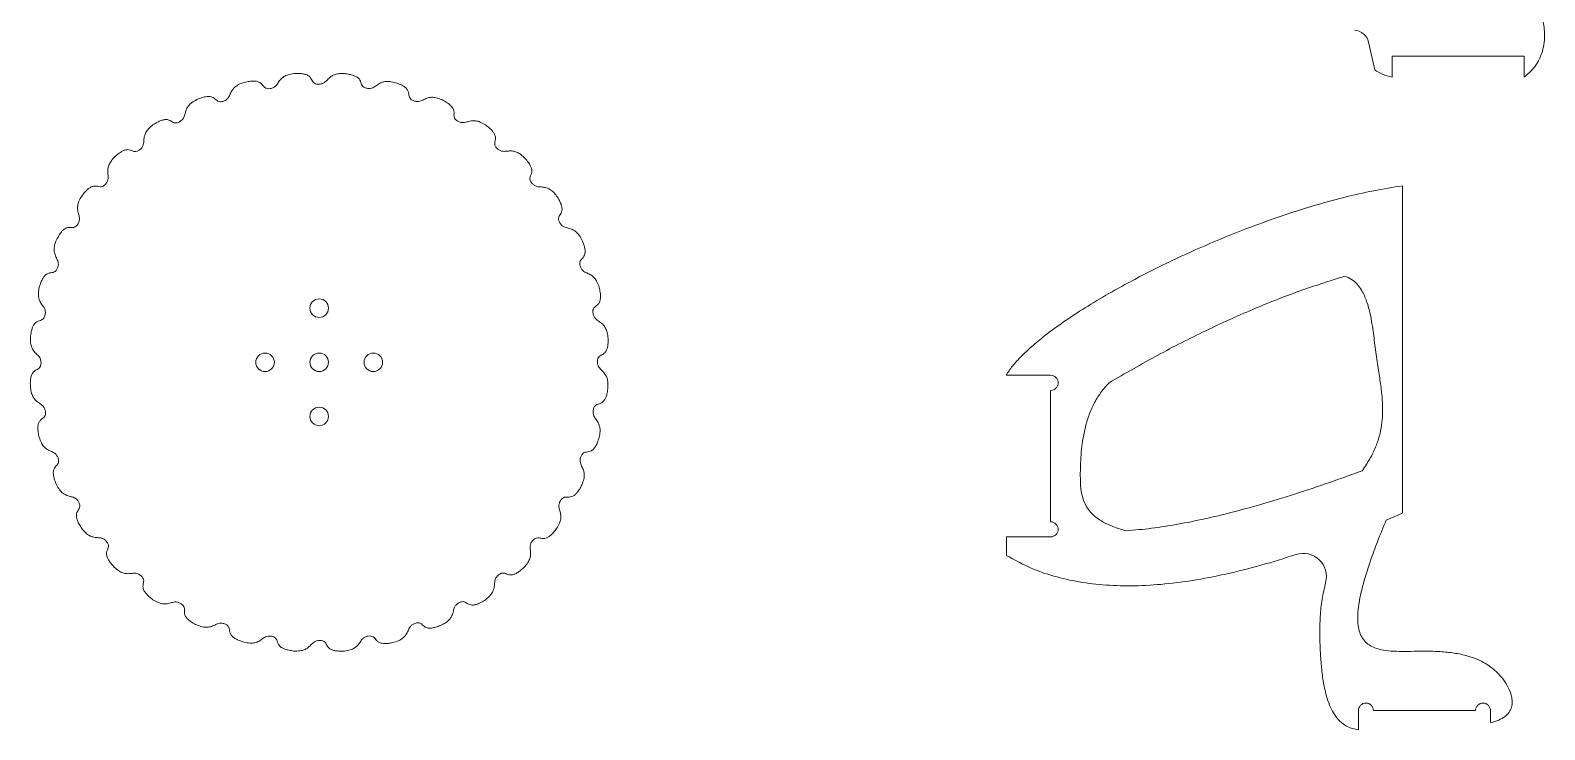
# Model space of a CAD drawing. Header units: millimetres. Extents: x -1917 to 2530, y -2036 to 2579.
# Drawn here: x 1851 to 2504, y 616 to 918 of the extents above; entities that cross this region are included whole.
import ezdxf

# ---------------------------------------------------------------- set-up
doc = ezdxf.new("R2010")
doc.units = ezdxf.units.MM

msp = doc.modelspace()

# ---------------------------------------------------------------- linework, layer by layer
at = {"color": 7, "linetype": 'Continuous', "lineweight": 15}
for p, q in [((2428.32, 912.97), (2430.93, 900.96)), ((2495.43, 906.89), (2438.43, 906.89)), ((2438.43, 906.89), (2438.43, 897.91)), ((2495.43, 897.91), (2495.43, 906.89)), ((2442.9, 709.85), (2442.9, 851.02)), ((2272, 769.29), (2291.19, 769.29)), ((2291.19, 762.79), (2291.19, 706.07)), ((2435.89, 706.79), (2442.9, 709.85)), ((2272.19, 699.57), (2272.19, 691.57)), ((2291.19, 699.57), (2272.19, 699.57)), ((2423.9, 624.66), (2423.9, 616.41)), ((2474.4, 624.66), (2430.4, 624.66)), ((2480.9, 619.48), (2480.9, 624.66))]:
    msp.add_line(p, q, dxfattribs=at)
for centre in [(1975.78, 798.24), (1952.43, 774.88), (1975.78, 774.88), (1999.13, 774.88), (1975.78, 751.53)]:
    msp.add_circle(centre, 4, dxfattribs=at)
for centre, radius, start, end in [((2421.96, 911.58), 6.5, 12.29489, 88.10639), ((2291.19, 766.04), 3.25, 270, 90), ((2291.19, 702.82), 3.25, 270, 90), ((2400.13, 682.46), 10, 344.93739, 108.16564), ((2427.15, 624.66), 3.25, 0, 180), ((2477.65, 624.66), 3.25, 0, 180)]:
    msp.add_arc(centre, radius, start, end, dxfattribs=at)
for points, knots in [([(2444.46, 975.2), (2443.87, 973.23), (2442.78, 969.59), (2441.62, 964.47), (2440.99, 960.12), (2440.86, 956.47), (2441.23, 953.27), (2442.21, 950.49), (2444, 948.3), (2446.37, 946.92), (2449.43, 946.11), (2453.2, 945.87), (2457.64, 946.07), (2462.43, 946.51), (2467.53, 946.98), (2472.81, 947.22), (2478.15, 946.98), (2483.1, 946.01), (2487.46, 944.18), (2491.24, 941.78), (2494.64, 938.8), (2497.93, 934.96), (2500.86, 930.2), (2503.1, 924.58), (2504.15, 919.35), (2504.28, 914.78), (2503.82, 910.94), (2502.75, 907.24), (2501.01, 903.76), (2498.6, 900.53), (2496.5, 898.8), (2495.43, 897.91)], [0, 0, 0, 0, 0.048405, 0.08934, 0.123535, 0.151812, 0.175138, 0.199111, 0.219949, 0.240444, 0.26254, 0.293855, 0.32902, 0.367164, 0.407103, 0.449571, 0.491611, 0.532756, 0.567511, 0.602459, 0.637778, 0.673435, 0.721177, 0.768649, 0.815314, 0.845865, 0.876003, 0.905955, 0.936144, 0.967213, 1, 1, 1, 1]), ([(1943.43, 895.62), (1942.61, 895.34), (1941.19, 894.85), (1939.47, 893.72), (1938.24, 892.34), (1937.46, 890.71), (1936.8, 889.16), (1935.77, 888.05), (1934.54, 887.48), (1933.27, 887.15), (1932.11, 887.4), (1931.31, 888.06), (1930.54, 888.79), (1929.47, 889.42), (1928.13, 889.61), (1926.61, 889.43), (1924.89, 888.97), (1923.65, 888.46), (1922.95, 888.17)], [0, 0, 0, 0, 0.103063, 0.180959, 0.243573, 0.323793, 0.396176, 0.444904, 0.50189, 0.557456, 0.599342, 0.638429, 0.680222, 0.72677, 0.785868, 0.839261, 0.909153, 1, 1, 1, 1]), ([(1964.88, 899.41), (1964.03, 899.27), (1962.54, 899.04), (1960.66, 898.22), (1959.2, 897.07), (1958.16, 895.61), (1957.24, 894.19), (1956.03, 893.28), (1954.72, 892.93), (1953.41, 892.83), (1952.32, 893.28), (1951.64, 894.06), (1951.01, 894.91), (1950.06, 895.73), (1948.77, 896.14), (1947.25, 896.23), (1945.47, 896.07), (1944.16, 895.79), (1943.43, 895.62)], [0, 0, 0, 0, 0.103062, 0.180957, 0.243572, 0.323791, 0.396175, 0.4449, 0.501888, 0.557458, 0.599343, 0.638431, 0.68022, 0.726773, 0.78587, 0.839258, 0.909154, 1, 1, 1, 1]), ([(1986.67, 899.41), (1985.81, 899.42), (1984.3, 899.45), (1982.31, 898.97), (1980.67, 898.09), (1979.39, 896.83), (1978.24, 895.6), (1976.89, 894.91), (1975.53, 894.79), (1974.23, 894.92), (1973.23, 895.55), (1972.7, 896.44), (1972.23, 897.39), (1971.44, 898.36), (1970.24, 898.99), (1968.76, 899.34), (1966.98, 899.49), (1965.64, 899.44), (1964.88, 899.41)], [0, 0, 0, 0, 0.103064, 0.180958, 0.243574, 0.323793, 0.396175, 0.4449, 0.501891, 0.557456, 0.599346, 0.63843, 0.680222, 0.726771, 0.785872, 0.839261, 0.909152, 1, 1, 1, 1]), ([(2008.13, 895.62), (2007.29, 895.79), (2005.8, 896.08), (2003.76, 895.95), (2001.99, 895.37), (2000.51, 894.35), (1999.16, 893.34), (1997.71, 892.89), (1996.36, 893.01), (1995.1, 893.37), (1994.22, 894.16), (1993.86, 895.13), (1993.56, 896.14), (1992.94, 897.23), (1991.87, 898.06), (1990.48, 898.67), (1988.75, 899.13), (1987.42, 899.31), (1986.67, 899.41)], [0, 0, 0, 0, 0.103064, 0.180959, 0.243574, 0.323795, 0.396178, 0.444902, 0.50189, 0.557456, 0.599344, 0.638431, 0.680221, 0.726772, 0.785873, 0.839263, 0.909151, 1, 1, 1, 1]), ([(2028.61, 888.17), (2027.8, 888.48), (2026.39, 889.02), (2024.36, 889.25), (2022.52, 888.99), (2020.88, 888.24), (2019.38, 887.48), (2017.87, 887.29), (2016.56, 887.64), (2015.38, 888.21), (2014.66, 889.15), (2014.46, 890.17), (2014.34, 891.21), (2013.93, 892.39), (2013.02, 893.4), (2011.75, 894.24), (2010.13, 894.99), (2008.85, 895.39), (2008.13, 895.62)], [0, 0, 0, 0, 0.103067, 0.180959, 0.243574, 0.323792, 0.396175, 0.4449, 0.501889, 0.557457, 0.599345, 0.638431, 0.680221, 0.726773, 0.785873, 0.839259, 0.909152, 1, 1, 1, 1]), ([(2438.43, 897.91), (2437.03, 898.26), (2434.39, 898.94), (2432.04, 900.31), (2430.93, 900.96)], [0, 0, 0, 0, 0.528684, 1, 1, 1, 1]), ([(1922.95, 888.17), (1922.2, 887.75), (1920.88, 887.02), (1919.39, 885.61), (1918.41, 884.03), (1917.93, 882.3), (1917.55, 880.66), (1916.73, 879.39), (1915.61, 878.6), (1914.42, 878.07), (1913.24, 878.11), (1912.33, 878.62), (1911.45, 879.2), (1910.28, 879.64), (1908.93, 879.59), (1907.47, 879.16), (1905.85, 878.4), (1904.72, 877.68), (1904.08, 877.28)], [0, 0, 0, 0, 0.103064, 0.180958, 0.243571, 0.323792, 0.396175, 0.444901, 0.501887, 0.557455, 0.599345, 0.63843, 0.68022, 0.726774, 0.785873, 0.839262, 0.909153, 1, 1, 1, 1]), ([(2047.48, 877.28), (2046.74, 877.72), (2045.44, 878.5), (2043.48, 879.08), (2041.62, 879.14), (2039.88, 878.69), (2038.27, 878.2), (2036.75, 878.28), (2035.52, 878.85), (2034.46, 879.61), (2033.91, 880.66), (2033.89, 881.7), (2033.96, 882.75), (2033.76, 883.98), (2033.03, 885.13), (2031.93, 886.18), (2030.46, 887.2), (2029.28, 887.82), (2028.61, 888.17)], [0, 0, 0, 0, 0.103063, 0.180957, 0.243571, 0.323793, 0.396179, 0.4449, 0.501888, 0.557456, 0.599343, 0.638431, 0.680221, 0.726772, 0.785871, 0.839262, 0.909152, 1, 1, 1, 1]), ([(1904.08, 877.28), (1903.41, 876.74), (1902.24, 875.78), (1901.02, 874.14), (1900.33, 872.41), (1900.16, 870.62), (1900.07, 868.94), (1899.48, 867.54), (1898.52, 866.58), (1897.44, 865.84), (1896.26, 865.68), (1895.28, 866.03), (1894.31, 866.45), (1893.09, 866.68), (1891.76, 866.39), (1890.4, 865.71), (1888.94, 864.68), (1887.95, 863.78), (1887.39, 863.27)], [0, 0, 0, 0, 0.103067, 0.180959, 0.243574, 0.323794, 0.396178, 0.444904, 0.50189, 0.557459, 0.599345, 0.638434, 0.680221, 0.726778, 0.785871, 0.839262, 0.909157, 1, 1, 1, 1]), ([(2064.17, 863.27), (2063.52, 863.84), (2062.38, 864.83), (2060.54, 865.74), (2058.73, 866.12), (2056.93, 865.98), (2055.26, 865.78), (2053.78, 866.12), (2052.67, 866.89), (2051.75, 867.83), (2051.39, 868.96), (2051.56, 869.98), (2051.81, 871.01), (2051.82, 872.26), (2051.31, 873.51), (2050.4, 874.74), (2049.13, 876), (2048.07, 876.82), (2047.48, 877.28)], [0, 0, 0, 0, 0.1030649, 0.1809584, 0.2435722, 0.3237939, 0.396178, 0.4449019, 0.5018897, 0.5574536, 0.5993437, 0.6384306, 0.6802211, 0.7267723, 0.7858699, 0.8392588, 0.909154, 1, 1, 1, 1]), ([(1887.39, 863.27), (1886.83, 862.62), (1885.84, 861.48), (1884.92, 859.65), (1884.54, 857.83), (1884.68, 856.04), (1884.89, 854.36), (1884.55, 852.89), (1883.77, 851.77), (1882.83, 850.86), (1881.7, 850.5), (1880.68, 850.66), (1879.65, 850.91), (1878.4, 850.92), (1877.15, 850.41), (1875.93, 849.5), (1874.66, 848.24), (1873.85, 847.18), (1873.38, 846.58)], [0, 0, 0, 0, 0.103068, 0.180961, 0.243574, 0.323796, 0.396178, 0.444903, 0.501891, 0.557457, 0.599348, 0.638435, 0.680221, 0.726775, 0.785871, 0.839261, 0.909157, 1, 1, 1, 1]), ([(2078.17, 846.58), (2077.63, 847.25), (2076.68, 848.42), (2075.03, 849.64), (2073.31, 850.33), (2071.52, 850.5), (2069.83, 850.59), (2068.44, 851.19), (2067.48, 852.14), (2066.74, 853.23), (2066.58, 854.4), (2066.92, 855.38), (2067.34, 856.35), (2067.57, 857.58), (2067.29, 858.9), (2066.61, 860.26), (2065.58, 861.72), (2064.68, 862.71), (2064.17, 863.27)], [0, 0, 0, 0, 0.103065, 0.180961, 0.243575, 0.323796, 0.396178, 0.4449, 0.50189, 0.557457, 0.599344, 0.638431, 0.680222, 0.726774, 0.785872, 0.839261, 0.909153, 1, 1, 1, 1]), ([(2442.9, 851.02), (2438.75, 850.36), (2430.26, 849.01), (2417.43, 846.01), (2404.25, 842.38), (2390.9, 838.1), (2376.13, 832.79), (2360.22, 826.38), (2343.51, 818.84), (2328.91, 811.54), (2316.49, 804.71), (2306.24, 798.59), (2296.97, 792.53), (2289.32, 786.96), (2283.22, 781.96), (2278.57, 777.6), (2274.76, 773.5), (2272.87, 770.61), (2272, 769.29)], [0, 0, 0, 0, 0.0652917, 0.1338897, 0.2050873, 0.2781238, 0.3522088, 0.4494453, 0.5452147, 0.63763, 0.703608, 0.7658494, 0.8235825, 0.8760647, 0.9131706, 0.9463193, 0.9752916, 1, 1, 1, 1]), ([(1873.38, 846.58), (1872.94, 845.84), (1872.16, 844.55), (1871.58, 842.58), (1871.52, 840.73), (1871.97, 838.98), (1872.47, 837.37), (1872.39, 835.86), (1871.81, 834.63), (1871.05, 833.56), (1870, 833.01), (1868.97, 833), (1867.91, 833.06), (1866.68, 832.86), (1865.53, 832.14), (1864.49, 831.03), (1863.46, 829.57), (1862.84, 828.38), (1862.49, 827.71)], [0, 0, 0, 0, 0.103067, 0.18096, 0.243574, 0.323793, 0.396177, 0.444903, 0.501891, 0.557457, 0.599344, 0.638434, 0.680222, 0.726774, 0.785872, 0.839263, 0.909154, 1, 1, 1, 1]), ([(2089.07, 827.71), (2088.65, 828.46), (2087.92, 829.78), (2086.51, 831.27), (2084.93, 832.25), (2083.19, 832.73), (2081.55, 833.11), (2080.28, 833.94), (2079.5, 835.05), (2078.96, 836.24), (2079.01, 837.42), (2079.52, 838.33), (2080.1, 839.21), (2080.54, 840.38), (2080.49, 841.73), (2080.05, 843.19), (2079.29, 844.81), (2078.58, 845.94), (2078.17, 846.58)], [0, 0, 0, 0, 0.103066, 0.180958, 0.243573, 0.323796, 0.396179, 0.444904, 0.501889, 0.557457, 0.599345, 0.63843, 0.680222, 0.726773, 0.785872, 0.839261, 0.909155, 1, 1, 1, 1]), ([(1862.49, 827.71), (1862.18, 826.91), (1861.64, 825.5), (1861.41, 823.46), (1861.67, 821.62), (1862.42, 819.98), (1863.18, 818.48), (1863.37, 816.98), (1863.02, 815.66), (1862.45, 814.49), (1861.52, 813.76), (1860.5, 813.57), (1859.45, 813.45), (1858.27, 813.03), (1857.26, 812.12), (1856.43, 810.85), (1855.67, 809.23), (1855.27, 807.96), (1855.04, 807.24)], [0, 0, 0, 0, 0.103063, 0.180958, 0.243573, 0.323793, 0.396178, 0.444903, 0.501889, 0.557457, 0.599347, 0.638431, 0.680223, 0.726774, 0.785871, 0.839262, 0.909155, 1, 1, 1, 1]), ([(2096.52, 807.24), (2096.24, 808.05), (2095.75, 809.48), (2094.62, 811.19), (2093.23, 812.43), (2091.61, 813.2), (2090.06, 813.86), (2088.95, 814.89), (2088.37, 816.12), (2088.05, 817.39), (2088.3, 818.55), (2088.96, 819.35), (2089.68, 820.12), (2090.32, 821.19), (2090.5, 822.54), (2090.33, 824.05), (2089.86, 825.77), (2089.35, 827.01), (2089.07, 827.71)], [0, 0, 0, 0, 0.103064, 0.18096, 0.243575, 0.323795, 0.396176, 0.444902, 0.501888, 0.557457, 0.599344, 0.638429, 0.680221, 0.726773, 0.78587, 0.839261, 0.909153, 1, 1, 1, 1]), ([(2418.03, 812.06), (2411.44, 809.96), (2398.03, 805.68), (2378.03, 797.72), (2357.7, 788.5), (2337.03, 777.98), (2323.4, 770.1), (2316.45, 766.08)], [0, 0, 0, 0, 0.185559, 0.37784, 0.577368, 0.784615, 1, 1, 1, 1]), ([(2425.51, 728.08), (2426.66, 729.78), (2428.84, 733), (2431.3, 738.05), (2433, 742.92), (2433.99, 747.71), (2434.45, 752.92), (2434.3, 758.65), (2433.59, 764.96), (2432.52, 771.81), (2431.37, 779.34), (2430.43, 787.45), (2429.28, 794.82), (2427.65, 801.05), (2425.74, 805.47), (2423.43, 808.63), (2421, 810.82), (2419.03, 811.64), (2418.03, 812.06)], [0, 0, 0, 0, 0.067838, 0.128957, 0.18527, 0.238584, 0.29048, 0.35836, 0.42799, 0.500671, 0.588143, 0.680289, 0.771278, 0.835108, 0.893407, 0.929445, 0.964317, 1, 1, 1, 1]), ([(1855.04, 807.24), (1854.87, 806.39), (1854.59, 804.91), (1854.71, 802.86), (1855.29, 801.1), (1856.31, 799.61), (1857.32, 798.27), (1857.77, 796.82), (1857.65, 795.46), (1857.29, 794.21), (1856.5, 793.33), (1855.53, 792.96), (1854.52, 792.66), (1853.43, 792.05), (1852.6, 790.98), (1851.99, 789.58), (1851.53, 787.85), (1851.35, 786.53), (1851.25, 785.78)], [0, 0, 0, 0, 0.103064, 0.180959, 0.243575, 0.323792, 0.396177, 0.444901, 0.501889, 0.557458, 0.599345, 0.638431, 0.680221, 0.726775, 0.78587, 0.839261, 0.909154, 1, 1, 1, 1]), ([(2100.3, 785.78), (2100.17, 786.63), (2099.93, 788.12), (2099.12, 790), (2097.97, 791.46), (2096.5, 792.5), (2095.09, 793.42), (2094.18, 794.63), (2093.82, 795.94), (2093.73, 797.25), (2094.17, 798.35), (2094.96, 799.02), (2095.81, 799.65), (2096.62, 800.6), (2097.04, 801.89), (2097.13, 803.41), (2096.97, 805.19), (2096.68, 806.5), (2096.52, 807.24)], [0, 0, 0, 0, 0.103065, 0.18096, 0.243573, 0.323794, 0.396176, 0.444903, 0.50189, 0.557457, 0.599344, 0.638429, 0.68022, 0.726773, 0.785872, 0.839262, 0.909153, 1, 1, 1, 1]), ([(1851.25, 785.78), (1851.24, 784.92), (1851.21, 783.41), (1851.69, 781.41), (1852.57, 779.78), (1853.83, 778.49), (1855.06, 777.34), (1855.75, 775.99), (1855.87, 774.64), (1855.74, 773.34), (1855.11, 772.34), (1854.22, 771.81), (1853.27, 771.33), (1852.31, 770.54), (1851.67, 769.34), (1851.32, 767.86), (1851.17, 766.08), (1851.22, 764.74), (1851.25, 763.99)], [0, 0, 0, 0, 0.103065, 0.180958, 0.243573, 0.323793, 0.396178, 0.444902, 0.501891, 0.557457, 0.599344, 0.638431, 0.680222, 0.726773, 0.785872, 0.839261, 0.909152, 1, 1, 1, 1]), ([(2100.3, 763.99), (2100.32, 764.85), (2100.34, 766.36), (2099.87, 768.35), (2098.99, 769.99), (2097.73, 771.27), (2096.49, 772.42), (2095.81, 773.77), (2095.69, 775.13), (2095.82, 776.43), (2096.45, 777.43), (2097.34, 777.96), (2098.29, 778.43), (2099.25, 779.22), (2099.88, 780.42), (2100.24, 781.9), (2100.39, 783.69), (2100.33, 785.02), (2100.3, 785.78)], [0, 0, 0, 0, 0.103067, 0.180962, 0.243575, 0.323794, 0.396176, 0.444905, 0.50189, 0.557458, 0.599345, 0.638432, 0.680222, 0.726774, 0.785872, 0.839261, 0.909154, 1, 1, 1, 1]), ([(2316.45, 766.08), (2315.16, 764.67), (2312.61, 761.87), (2309.73, 756.98), (2307.52, 751.81), (2305.95, 746.4), (2304.96, 741.17), (2304.37, 736.21), (2304.07, 731.59), (2303.97, 727.06), (2304, 722.66), (2304.41, 718.41), (2305.45, 714.8), (2307.03, 711.87), (2308.96, 709.5), (2311.55, 707.32), (2314.87, 705.36), (2319, 703.58), (2322.1, 702.7), (2323.77, 702.22)], [0, 0, 0, 0, 0.073832, 0.146357, 0.218711, 0.291371, 0.364266, 0.424849, 0.484804, 0.543565, 0.600496, 0.655228, 0.708621, 0.744949, 0.783561, 0.82637, 0.875416, 0.932681, 1, 1, 1, 1]), ([(1851.25, 763.99), (1851.39, 763.14), (1851.63, 761.65), (1852.44, 759.77), (1853.59, 758.31), (1855.06, 757.26), (1856.47, 756.34), (1857.38, 755.13), (1857.74, 753.82), (1857.83, 752.52), (1857.39, 751.42), (1856.6, 750.74), (1855.75, 750.12), (1854.94, 749.17), (1854.52, 747.88), (1854.43, 746.36), (1854.59, 744.58), (1854.88, 743.27), (1855.04, 742.53)], [0, 0, 0, 0, 0.103065, 0.180959, 0.243574, 0.323795, 0.396176, 0.444901, 0.501889, 0.557457, 0.599345, 0.638432, 0.680224, 0.726773, 0.785872, 0.839261, 0.909153, 1, 1, 1, 1]), ([(2096.52, 742.53), (2096.68, 743.37), (2096.97, 744.86), (2096.85, 746.9), (2096.27, 748.67), (2095.25, 750.15), (2094.23, 751.5), (2093.79, 752.95), (2093.91, 754.3), (2094.26, 755.56), (2095.06, 756.44), (2096.03, 756.8), (2097.04, 757.1), (2098.13, 757.72), (2098.96, 758.79), (2099.56, 760.19), (2100.02, 761.91), (2100.2, 763.24), (2100.3, 763.99)], [0, 0, 0, 0, 0.103065, 0.180959, 0.243574, 0.323793, 0.396177, 0.444903, 0.501891, 0.557456, 0.599343, 0.638434, 0.680223, 0.726775, 0.785873, 0.839262, 0.909153, 1, 1, 1, 1]), ([(1855.04, 742.53), (1855.32, 741.72), (1855.81, 740.29), (1856.94, 738.58), (1858.32, 737.34), (1859.95, 736.57), (1861.5, 735.91), (1862.61, 734.87), (1863.19, 733.64), (1863.51, 732.37), (1863.26, 731.22), (1862.6, 730.42), (1861.87, 729.65), (1861.24, 728.57), (1861.05, 727.23), (1861.23, 725.72), (1861.69, 723.99), (1862.2, 722.75), (1862.49, 722.06)], [0, 0, 0, 0, 0.103065, 0.180958, 0.243574, 0.323793, 0.396178, 0.444904, 0.501892, 0.557458, 0.599346, 0.638433, 0.680223, 0.726775, 0.785873, 0.839262, 0.909155, 1, 1, 1, 1]), ([(2089.07, 722.06), (2089.38, 722.86), (2089.92, 724.27), (2090.15, 726.31), (2089.89, 728.14), (2089.14, 729.78), (2088.37, 731.28), (2088.19, 732.79), (2088.54, 734.1), (2089.11, 735.28), (2090.04, 736.01), (2091.06, 736.2), (2092.11, 736.32), (2093.29, 736.73), (2094.29, 737.64), (2095.13, 738.91), (2095.88, 740.53), (2096.29, 741.81), (2096.52, 742.53)], [0, 0, 0, 0, 0.103066, 0.18096, 0.243574, 0.323794, 0.396177, 0.444903, 0.501891, 0.557457, 0.599346, 0.638434, 0.680222, 0.726772, 0.785874, 0.839261, 0.909154, 1, 1, 1, 1]), ([(2323.77, 702.22), (2327.41, 702.53), (2334.86, 703.17), (2346.15, 704.98), (2357.73, 707.31), (2369.47, 710.15), (2382.46, 713.69), (2396.46, 717.97), (2411.21, 722.9), (2420.81, 726.38), (2425.51, 728.08)], [0, 0, 0, 0, 0.104068, 0.212945, 0.325544, 0.440664, 0.557021, 0.709027, 0.857749, 1, 1, 1, 1]), ([(1862.49, 722.06), (1862.91, 721.3), (1863.64, 719.98), (1865.05, 718.49), (1866.63, 717.52), (1868.36, 717.03), (1870.01, 716.66), (1871.28, 715.83), (1872.06, 714.72), (1872.59, 713.53), (1872.55, 712.34), (1872.04, 711.44), (1871.46, 710.56), (1871.02, 709.39), (1871.07, 708.03), (1871.51, 706.57), (1872.26, 704.95), (1872.98, 703.82), (1873.38, 703.19)], [0, 0, 0, 0, 0.1030654, 0.1809602, 0.2435757, 0.3237938, 0.3961765, 0.4449005, 0.5018901, 0.5574573, 0.5993453, 0.6384319, 0.6802225, 0.7267737, 0.7858722, 0.839261, 0.9091529, 1, 1, 1, 1]), ([(2078.17, 703.19), (2078.62, 703.92), (2079.39, 705.22), (2079.98, 707.18), (2080.04, 709.04), (2079.58, 710.78), (2079.09, 712.39), (2079.17, 713.91), (2079.74, 715.14), (2080.51, 716.2), (2081.56, 716.75), (2082.59, 716.77), (2083.65, 716.7), (2084.88, 716.91), (2086.03, 717.63), (2087.07, 718.73), (2088.1, 720.2), (2088.72, 721.39), (2089.07, 722.06)], [0, 0, 0, 0, 0.103064, 0.180959, 0.243574, 0.323794, 0.396177, 0.444902, 0.50189, 0.557459, 0.599346, 0.638432, 0.680224, 0.726776, 0.785871, 0.839262, 0.909154, 1, 1, 1, 1]), ([(2435.89, 706.79), (2434.62, 703.71), (2432.23, 697.93), (2429.19, 689.71), (2426.83, 682.48), (2425.14, 676.19), (2424.07, 670.79), (2423.58, 666.2), (2423.62, 662.35), (2424.16, 659.14), (2425.22, 656.41), (2426.87, 654.16), (2429.12, 652.48), (2431.76, 651.35), (2435.13, 650.58), (2439.25, 650.21), (2444.1, 650.17), (2449.48, 650.27), (2455.29, 650.31), (2461.4, 650.02), (2467.45, 649.21), (2472.66, 647.84), (2476.96, 646.02), (2480.42, 643.97), (2483.6, 641.38), (2486.38, 638.26), (2488.62, 634.76), (2489.92, 631.43), (2490.32, 628.5), (2490.03, 626.1), (2488.99, 623.85), (2487.1, 621.92), (2484.33, 620.36), (2482.12, 619.79), (2480.9, 619.48)], [0, 0, 0, 0, 0.06957, 0.130365, 0.182985, 0.228054, 0.266242, 0.297762, 0.324143, 0.346312, 0.365366, 0.384804, 0.403636, 0.42325, 0.444416, 0.475436, 0.509397, 0.545569, 0.587801, 0.630583, 0.673097, 0.714937, 0.742562, 0.770264, 0.798528, 0.82783, 0.857094, 0.884712, 0.90185, 0.918193, 0.934601, 0.952547, 0.973791, 1, 1, 1, 1]), ([(1873.38, 703.19), (1873.93, 702.52), (1874.88, 701.34), (1876.52, 700.12), (1878.25, 699.43), (1880.04, 699.26), (1881.72, 699.17), (1883.12, 698.58), (1884.08, 697.62), (1884.82, 696.54), (1884.98, 695.37), (1884.63, 694.39), (1884.21, 693.42), (1883.98, 692.19), (1884.27, 690.87), (1884.95, 689.51), (1885.98, 688.04), (1886.88, 687.05), (1887.39, 686.49)], [0, 0, 0, 0, 0.103065, 0.180957, 0.243571, 0.323793, 0.396175, 0.444902, 0.501891, 0.557457, 0.599344, 0.638431, 0.680222, 0.726774, 0.785871, 0.839262, 0.909153, 1, 1, 1, 1]), ([(2064.17, 686.49), (2064.73, 687.14), (2065.72, 688.28), (2066.64, 690.12), (2067.02, 691.94), (2066.88, 693.73), (2066.67, 695.4), (2067.01, 696.88), (2067.79, 697.99), (2068.73, 698.91), (2069.85, 699.27), (2070.88, 699.1), (2071.9, 698.86), (2073.15, 698.84), (2074.41, 699.35), (2075.63, 700.26), (2076.89, 701.53), (2077.71, 702.59), (2078.17, 703.19)], [0, 0, 0, 0, 0.103064, 0.180959, 0.243573, 0.323794, 0.396177, 0.444902, 0.501888, 0.557457, 0.599344, 0.63843, 0.680221, 0.726775, 0.785871, 0.839262, 0.909153, 1, 1, 1, 1]), ([(1887.39, 686.49), (1888.04, 685.93), (1889.18, 684.94), (1891.01, 684.02), (1892.83, 683.64), (1894.63, 683.79), (1896.3, 683.99), (1897.78, 683.65), (1898.89, 682.87), (1899.8, 681.93), (1900.17, 680.81), (1900, 679.78), (1899.75, 678.76), (1899.74, 677.51), (1900.25, 676.25), (1901.16, 675.03), (1902.42, 673.77), (1903.48, 672.95), (1904.08, 672.49)], [0, 0, 0, 0, 0.103063, 0.180957, 0.243575, 0.323792, 0.396177, 0.444901, 0.501889, 0.557458, 0.599345, 0.638432, 0.680222, 0.726775, 0.785872, 0.839262, 0.909154, 1, 1, 1, 1]), ([(2047.48, 672.49), (2048.14, 673.03), (2049.32, 673.98), (2050.54, 675.63), (2051.23, 677.35), (2051.4, 679.14), (2051.49, 680.83), (2052.08, 682.22), (2053.04, 683.19), (2054.12, 683.92), (2055.3, 684.08), (2056.27, 683.74), (2057.24, 683.32), (2058.47, 683.09), (2059.8, 683.37), (2061.16, 684.06), (2062.62, 685.08), (2063.61, 685.99), (2064.17, 686.49)], [0, 0, 0, 0, 0.103065, 0.18096, 0.243573, 0.323794, 0.396177, 0.444902, 0.501889, 0.557457, 0.599347, 0.638431, 0.680223, 0.726774, 0.785872, 0.839263, 0.909153, 1, 1, 1, 1]), ([(2272.19, 691.57), (2275.2, 689.89), (2281.3, 686.47), (2291.37, 682.82), (2302.16, 680.2), (2313.75, 678.7), (2326.04, 678.3), (2339.01, 678.98), (2352.66, 680.7), (2367.06, 683.49), (2381.97, 687.22), (2391.97, 690.37), (2397.01, 691.96)], [0, 0, 0, 0, 0.080369, 0.162877, 0.248761, 0.339116, 0.434884, 0.53498, 0.641688, 0.75552, 0.876903, 1, 1, 1, 1]), ([(2423.9, 616.41), (2422.67, 616.63), (2420.3, 617.05), (2417.17, 618.87), (2414.63, 621.36), (2412.61, 624.46), (2411.03, 628.01), (2409.6, 632.63), (2408.51, 638.28), (2407.8, 644.77), (2407.43, 651.13), (2407.21, 657.94), (2407.36, 665.09), (2408.09, 672.66), (2409.22, 677.47), (2409.78, 679.86)], [0, 0, 0, 0, 0.052464, 0.101585, 0.150865, 0.202512, 0.257441, 0.315608, 0.407362, 0.501213, 0.592558, 0.677991, 0.790226, 0.896054, 1, 1, 1, 1]), ([(1904.08, 672.49), (1904.82, 672.05), (1906.11, 671.27), (1908.08, 670.68), (1909.94, 670.63), (1911.68, 671.08), (1913.29, 671.57), (1914.8, 671.49), (1916.04, 670.92), (1917.1, 670.15), (1917.65, 669.11), (1917.66, 668.07), (1917.6, 667.02), (1917.8, 665.78), (1918.52, 664.63), (1919.63, 663.59), (1921.1, 662.57), (1922.28, 661.95), (1922.95, 661.59)], [0, 0, 0, 0, 0.103067, 0.180962, 0.243575, 0.323797, 0.396178, 0.444904, 0.501892, 0.557458, 0.599347, 0.638434, 0.680224, 0.726776, 0.785874, 0.839262, 0.909156, 1, 1, 1, 1]), ([(2028.61, 661.59), (2029.36, 662.01), (2030.68, 662.74), (2032.17, 664.15), (2033.15, 665.73), (2033.63, 667.47), (2034.01, 669.11), (2034.83, 670.38), (2035.94, 671.16), (2037.14, 671.7), (2038.32, 671.65), (2039.22, 671.15), (2040.1, 670.56), (2041.27, 670.12), (2042.63, 670.17), (2044.09, 670.61), (2045.71, 671.37), (2046.84, 672.08), (2047.48, 672.49)], [0, 0, 0, 0, 0.103068, 0.180958, 0.243574, 0.323795, 0.396178, 0.444902, 0.501892, 0.55746, 0.599345, 0.638431, 0.680224, 0.726774, 0.785872, 0.839261, 0.909156, 1, 1, 1, 1]), ([(1922.95, 661.59), (1923.75, 661.29), (1925.16, 660.75), (1927.2, 660.51), (1929.04, 660.78), (1930.68, 661.52), (1932.18, 662.29), (1933.68, 662.47), (1935, 662.12), (1936.17, 661.55), (1936.9, 660.62), (1937.09, 659.6), (1937.21, 658.55), (1937.63, 657.37), (1938.54, 656.37), (1939.81, 655.53), (1941.43, 654.78), (1942.71, 654.37), (1943.43, 654.14)], [0, 0, 0, 0, 0.1030669, 0.1809595, 0.2435741, 0.3237965, 0.396181, 0.4449059, 0.5018908, 0.557458, 0.5993468, 0.6384328, 0.680224, 0.7267748, 0.7858729, 0.8392636, 0.9091564, 1, 1, 1, 1]), ([(2008.13, 654.14), (2008.94, 654.42), (2010.37, 654.91), (2012.08, 656.04), (2013.32, 657.43), (2014.1, 659.05), (2014.75, 660.61), (2015.79, 661.71), (2017.02, 662.29), (2018.29, 662.61), (2019.44, 662.36), (2020.25, 661.7), (2021.01, 660.98), (2022.09, 660.34), (2023.43, 660.16), (2024.94, 660.33), (2026.67, 660.8), (2027.91, 661.31), (2028.61, 661.59)], [0, 0, 0, 0, 0.103067, 0.180959, 0.243574, 0.323795, 0.396179, 0.444903, 0.501889, 0.557455, 0.599347, 0.638433, 0.680222, 0.726775, 0.785873, 0.839262, 0.909154, 1, 1, 1, 1]), ([(1943.43, 654.14), (1944.27, 653.98), (1945.75, 653.69), (1947.8, 653.81), (1949.56, 654.39), (1951.05, 655.41), (1952.39, 656.43), (1953.84, 656.87), (1955.2, 656.75), (1956.46, 656.4), (1957.33, 655.6), (1957.7, 654.63), (1958, 653.62), (1958.61, 652.53), (1959.68, 651.7), (1961.08, 651.1), (1962.81, 650.64), (1964.13, 650.46), (1964.88, 650.36)], [0, 0, 0, 0, 0.1030687, 0.180959, 0.2435744, 0.3237947, 0.3961774, 0.4449058, 0.5018888, 0.5574596, 0.5993465, 0.6384325, 0.6802226, 0.7267761, 0.7858732, 0.8392627, 0.9091558, 1, 1, 1, 1]), ([(1964.88, 650.36), (1965.74, 650.34), (1967.25, 650.32), (1969.25, 650.79), (1970.89, 651.67), (1972.17, 652.93), (1973.32, 654.17), (1974.67, 654.85), (1976.02, 654.98), (1977.32, 654.84), (1978.33, 654.21), (1978.86, 653.32), (1979.33, 652.38), (1980.12, 651.41), (1981.32, 650.78), (1982.8, 650.43), (1984.58, 650.27), (1985.92, 650.33), (1986.67, 650.36)], [0, 0, 0, 0, 0.103065, 0.180959, 0.243574, 0.323794, 0.396179, 0.444904, 0.50189, 0.55746, 0.599346, 0.638432, 0.680222, 0.726775, 0.785872, 0.839261, 0.909156, 1, 1, 1, 1]), ([(1986.67, 650.36), (1987.52, 650.49), (1989.01, 650.73), (1990.9, 651.55), (1992.36, 652.69), (1993.4, 654.16), (1994.32, 655.57), (1995.53, 656.49), (1996.84, 656.84), (1998.15, 656.94), (1999.24, 656.49), (1999.92, 655.7), (2000.55, 654.85), (2001.49, 654.04), (2002.79, 653.63), (2004.3, 653.54), (2006.09, 653.69), (2007.39, 653.98), (2008.13, 654.14)], [0, 0, 0, 0, 0.103067, 0.180961, 0.243576, 0.323794, 0.39618, 0.444905, 0.501893, 0.557458, 0.599343, 0.638432, 0.680223, 0.726773, 0.785875, 0.839262, 0.909153, 1, 1, 1, 1])]:
    msp.add_open_spline(points, degree=3, knots=knots, dxfattribs=at)

doc.saveas('drawing.dxf')
